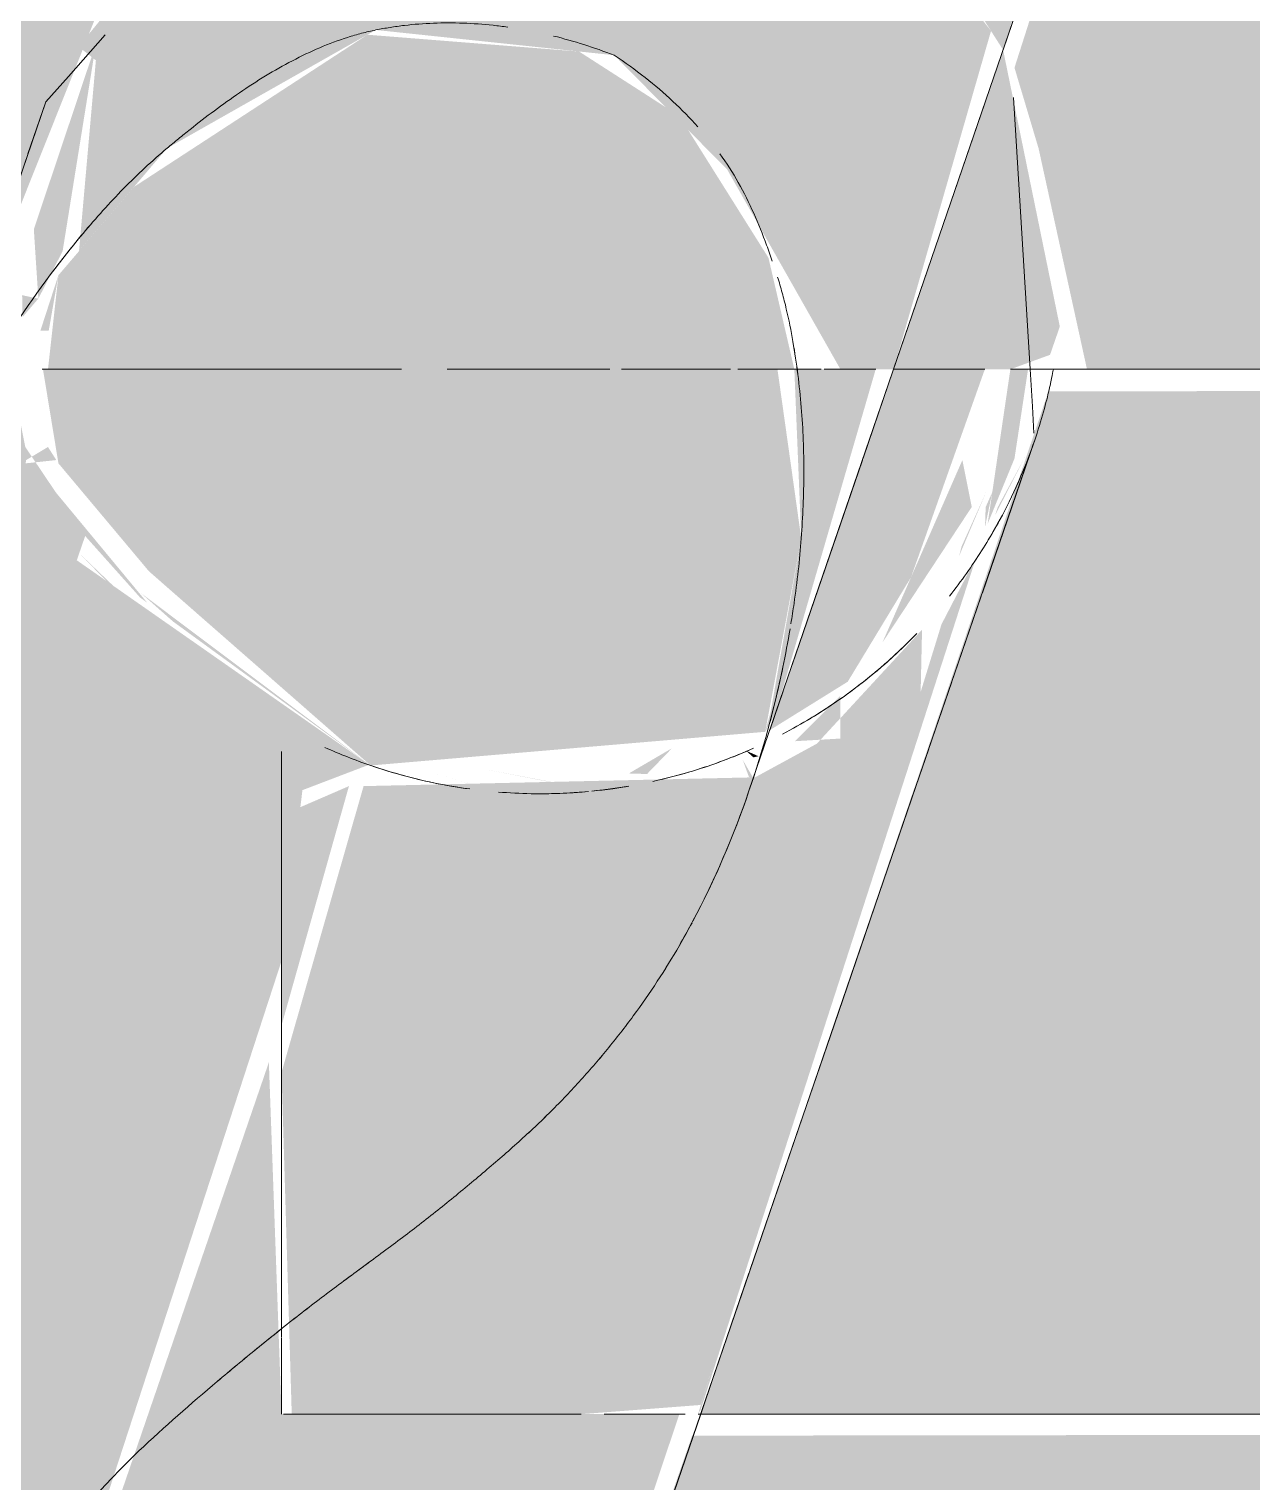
# Model space of a CAD drawing. Header units: millimetres. Extents: x 63432 to 177405, y -1987 to 27578.
# Drawn here: x 166828.22 to 166843.08, y 8825.98 to 8843.63 of the extents above; entities that cross this region are included whole.
import ezdxf

# ---------------------------------------------------------------- set-up
doc = ezdxf.new("R2010")
doc.units = ezdxf.units.MM
doc.layers.add('A-WALL-PATT', color=7, linetype='Continuous', lineweight=9)
doc.layers.add('I-FURN-17', color=7, linetype='Continuous', lineweight=9, true_color=0x111111, transparency=0.7)
doc.layers.add('I-FURN-18', color=7, linetype='Continuous', lineweight=9, true_color=0xe2b180, transparency=0.7)
for name, color, linetype, lineweight, true_color in [('I-FURN-19', 7, 'Continuous', 9, 0x242424), ('I-FURN-20', 7, 'Continuous', 9, 0x3a3a3a), ('I-FURN-21', 7, 'Continuous', 9, 0x666666), ('I-FURN-24', 7, 'Continuous', 9, 0x1e1e1e), ('I-FURN-26', 7, 'Continuous', 9, 0x2d2d2d), ('I-FURN-28', 7, 'Continuous', 9, 0x1a1a1a), ('I-FURN-30', 7, 'Continuous', 9, 0x4c4c4c), ('I-FURN-35', 7, 'Continuous', 9, 0x171717), ('I-FURN-37', 7, 'Continuous', 9, 0x584c3f), ('I-FURN-38', 7, 'Continuous', 9, 0xa58c72), ('I-FURN-55', 7, 'Continuous', 9, 0x3d3731), ('I-FURN-56', 7, 'Continuous', 9, 0x514840), ('I-FURN-6', 7, 'Continuous', 9, 0xc0c0c0), ('I-FURN-61', 7, 'Continuous', 9, 0xcabbac), ('I-FURN-62', 7, 'Continuous', 9, 0x8b8b8b), ('I-FURN-63', 7, 'Continuous', 9, 0x4c443d), ('I-FURN-64', 7, 'Continuous', 9, 0x665b51), ('I-FURN-65', 7, 'Continuous', 9, 0x8b7c6d), ('I-FURN-66', 7, 'Continuous', 9, 0x6e6155), ('I-FURN-70', 7, 'Continuous', 9, 0x786d63), ('I-FURN-71', 7, 'Continuous', 9, 0xa59687), ('I-FURN-75', 7, 'Continuous', 9, 0x6b635c), ('I-FURN-77', 7, 'Continuous', 9, 0x92877d)]:
    doc.layers.add(name, color=color, linetype=linetype, lineweight=lineweight, true_color=true_color)

# ---------------------------------------------------------------- blocks, each defined once
blk = doc.blocks.new('Chair - Tablet Arm - Chair - Tablet Arm-V83-Развертка 3_12-6')
at = {"layer": 'I-FURN-17'}
h = blk.add_hatch(color=256, dxfattribs=at)
h.paths.add_polyline_path([(-77463.865, 8450), (-77461.856, 8450), (-77328.433, 8839.5), (-77330.322, 8839.5), (-77463.595, 8450.787)])
h.paths.add_polyline_path([(-77323.251, 8834.684), (-77318.457, 8835.093), (-77318.019, 8837.444), (-77318.308, 8839.5), (-77327.233, 8839.5), (-77327.045, 8838.356), (-77325.945, 8837.044), (-77323.267, 8834.697)])
h.paths.add_polyline_path([(-77325.303, 8852.2), (-77312.542, 8852.2), (-77248.351, 9039.435), (-77261.773, 9039.435), (-77325.968, 8852.2), (-77325.516, 8852.2)])
for points in [[(-77327.481, 8840.134), (-77327.289, 8840.358), (-77327.486, 8840.4)], [(-77315.666, 8837.72), (-77315.295, 8838.445), (-77315.63, 8837.825)], [(-77323.251, 8834.684), (-77326.038, 8836.775), (-77325.654, 8836.435), (-77323.267, 8834.695)], [(-77318.539, 8834.796), (-77318.693, 8834.865), (-77318.6, 8834.783)], [(-77324.334, 8831.525), (-77323.515, 8834.433), (-77324.334, 8834.078), (-77324.334, 8831.561)]]:
    blk.add_hatch(color=256, dxfattribs=at).paths.add_polyline_path(points)
h = blk.add_hatch(color=256, dxfattribs=at)
h.paths.add_polyline_path([(-77327.444, 8838.356), (-77327.071, 8838.396), (-77327.172, 8838.555), (-77327.437, 8838.396)])
h.paths.add_polyline_path([(-77329.43, 8816.663), (-77324.334, 8832.308), (-77324.08, 8834.384), (-77323.268, 8834.694), (-77326.822, 8837.178), (-77326.72, 8837.473), (-77327.448, 8838.555), (-77327.635, 8839.5), (-77327.993, 8839.272), (-77328.433, 8839.04), (-77335.286, 8818.671), (-77329.564, 8816.709)])
h = blk.add_hatch(color=256, dxfattribs=at)
h.paths.add_polyline_path([(-77325.654, 8836.172), (-77326.792, 8837.264), (-77326.11, 8836.565)])
h.paths.add_polyline_path([(-77325.966, 8836.662), (-77327.172, 8838.118), (-77326.72, 8837.473), (-77326.054, 8836.727)])
h.paths.add_polyline_path([(-77329.015, 8837.349), (-77328.175, 8839.5), (-77328.275, 8839.5), (-77328.833, 8837.879)])
h = blk.add_hatch(color=256, dxfattribs=at)
h.paths.add_polyline_path([(-77319.893, 8834.58), (-77319.589, 8834.894), (-77320.114, 8834.587)])
h.paths.add_polyline_path([(-77318.457, 8835.093), (-77318.325, 8835.335), (-77317.114, 8839.5), (-77318.103, 8839.5), (-77318.019, 8837.444), (-77318.391, 8835.335)])
h.paths.add_polyline_path([(-77317.032, 8836.179), (-77315.947, 8837.826), (-77316.061, 8838.396), (-77317.019, 8836.209)])
h.paths.add_polyline_path([(-77315.786, 8837.584), (-77315.697, 8838.007), (-77315.778, 8837.825)])
h = blk.add_hatch(color=256, dxfattribs=at)
h.paths.add_polyline_path([(-77317.615, 8826.8), (-77120.695, 8826.863), (-77124.356, 8839.031), (-77124.496, 8839.5), (-77315.015, 8839.231), (-77316.609, 8834.517), (-77319.241, 8826.8), (-77318.159, 8826.8)])
h.paths.add_polyline_path([(-77105.323, 8826.8), (-77088.041, 8826.8), (-77088.041, 8839.5), (-77109.598, 8839.269), (-77105.335, 8826.833)])
h = blk.add_hatch(color=256, dxfattribs=at)
h.paths.add_polyline_path([(-77318.401, 8835.113), (-77317.454, 8835.702), (-77316.685, 8836.972), (-77315.788, 8839.5), (-77316.897, 8839.5), (-77318.325, 8835.335)])
h.paths.add_polyline_path([(-77316.101, 8837.229), (-77315.772, 8838.007), (-77316.071, 8837.346)])
h.paths.add_polyline_path([(-77315.754, 8837.621), (-77315.428, 8838.414), (-77315.263, 8839.5), (-77315.478, 8839.5), (-77315.724, 8837.825)])
h = blk.add_hatch(color=256, dxfattribs=at)
h.paths.add_polyline_path([(-77319.272, 8826.8), (-77319.241, 8826.854), (-77315.893, 8837.214), (-77316.315, 8836.399), (-77319.257, 8826.853)])
h.paths.add_polyline_path([(-77320.658, 8834.408), (-77321.886, 8834.642), (-77320.719, 8834.414)])
h = blk.add_hatch(color=256, dxfattribs=at)
h.paths.add_polyline_path([(-77317.543, 8835.011), (-77317.543, 8835.532), (-77318.095, 8834.979), (-77317.734, 8835)])
h.paths.add_polyline_path([(-77320.687, 8826.8), (-77319.241, 8826.911), (-77316.57, 8835.491), (-77316.551, 8836.335), (-77317.829, 8834.949), (-77318.579, 8834.54), (-77323.337, 8834.433), (-77324.334, 8830.954), (-77324.21, 8826.8), (-77320.692, 8826.8)])
h.paths.add_polyline_path([(-77318.608, 8834.541), (-77318.731, 8834.754), (-77318.654, 8834.542)])
h = blk.add_hatch(color=256, dxfattribs=at)
h.paths.add_polyline_path([(-77323.574, 8814.655), (-77319.5, 8826.8), (-77324.334, 8826.8), (-77324.488, 8831.076), (-77329.43, 8816.663), (-77324.389, 8814.935)])
h.paths.add_polyline_path([(-77321.699, 8834.361), (-77322.532, 8834.607), (-77321.705, 8834.362)])
at = {"layer": 'I-FURN-18'}
h = blk.add_hatch(color=256, dxfattribs=at)
h.paths.add_polyline_path([(-77177.344, 8839.5), (-77156.5, 8839.5), (-77156.5, 8852.2), (-77312.542, 8852.2), (-77315.428, 8843.165), (-77315.135, 8842.184), (-77314.547, 8839.5), (-77211.954, 8839.5)])
h.paths.add_polyline_path([(-77397.8, 8839.5), (-77330.322, 8839.5), (-77326.126, 8852.2), (-77397.8, 8852.2)])
h = blk.add_hatch(color=256, dxfattribs=at)
h.paths.add_polyline_path([(-77318.103, 8839.5), (-77318.417, 8840.854), (-77319.5, 8842.578), (-77320.719, 8843.362), (-77323.291, 8843.566), (-77326.126, 8841.717), (-77327.045, 8840.643), (-77327.172, 8839.5), (-77318.308, 8839.5)])
h.paths.add_polyline_path([(-77330.322, 8839.5), (-77328.269, 8839.577), (-77326.424, 8844.202), (-77324.032, 8846.25), (-77321.943, 8846.996), (-77318.594, 8846.364), (-77316.73, 8845.209), (-77315.566, 8843.381), (-77312.788, 8852.2), (-77325.968, 8852.2), (-77330.183, 8839.905)])
h = blk.add_hatch(color=256, dxfattribs=at)
h.paths.add_polyline_path([(-77327.045, 8840.643), (-77327.264, 8839.969), (-77327.163, 8839.969)])
h.paths.add_polyline_path([(-77317.092, 8839.5), (-77316.897, 8839.5), (-77315.713, 8843.612), (-77317.167, 8845.479), (-77319.5, 8846.736), (-77322.324, 8846.86), (-77324.912, 8845.733), (-77326.8, 8843.421), (-77326.59, 8843.254), (-77326.795, 8840.936), (-77325.725, 8842.186), (-77323.189, 8843.624), (-77320.291, 8843.317), (-77318.919, 8841.928), (-77317.543, 8839.5), (-77317.114, 8839.5)])
for points in [[(-77327.289, 8840.358), (-77326.994, 8840.936), (-77326.59, 8843.451), (-77327.344, 8841.202), (-77327.323, 8840.877)], [(-77316.315, 8839.5), (-77315.722, 8839.5), (-77315.478, 8839.5), (-77314.996, 8839.675), (-77314.877, 8840.019), (-77315.566, 8843.381), (-77316.897, 8839.5), (-77316.345, 8839.5)]]:
    blk.add_hatch(color=256, dxfattribs=at).paths.add_polyline_path(points)
h = blk.add_hatch(color=256, dxfattribs=at)
h.paths.add_polyline_path([(-77315.516, 8839.5), (-77315.478, 8839.5), (-77315.428, 8839.842)])
h.paths.add_polyline_path([(-77315.722, 8839.5), (-77315.577, 8839.5), (-77315.439, 8840.019), (-77315.711, 8839.842)])
at = {"layer": 'I-FURN-19'}
for p, q in [((-77324.334, 8832.802), (-77324.334, 8833.431)), ((-77324.334, 8833.431), (-77324.334, 8832.802)), ((-77324.334, 8831.534), (-77324.334, 8832.802)), ((-77324.334, 8832.802), (-77324.334, 8831.534)), ((-77324.334, 8830.481), (-77324.334, 8831.498)), ((-77324.334, 8831.498), (-77324.334, 8830.481)), ((-77324.334, 8828.538), (-77324.334, 8830.481)), ((-77324.334, 8830.481), (-77324.334, 8828.538)), ((-77324.334, 8827.74), (-77324.334, 8828.538)), ((-77324.334, 8828.538), (-77324.334, 8827.74)), ((-77324.334, 8826.8), (-77324.334, 8827.732)), ((-77324.334, 8827.732), (-77324.334, 8826.8)), ((-77324.312, 8826.8), (-77320.692, 8826.8)), ((-77320.414, 8826.8), (-77319.428, 8826.8))]:
    blk.add_line(p, q, dxfattribs=at)
for points in [[(-77315.525, 8837.825), (-77315.59, 8837.696), (-77315.664, 8837.562), (-77315.746, 8837.425)], [(-77318.245, 8835.066), (-77318.128, 8835.127), (-77317.899, 8835.256), (-77317.57, 8835.469), (-77317.365, 8835.622), (-77317.264, 8835.701)], [(-77322.045, 8834.398), (-77322.193, 8834.418), (-77322.34, 8834.443), (-77322.486, 8834.474)], [(-77322.486, 8834.474), (-77322.34, 8834.443), (-77322.193, 8834.418), (-77322.045, 8834.398)], [(-77320.439, 8834.385), (-77320.33, 8834.398), (-77320.222, 8834.414), (-77320.114, 8834.433)]]:
    blk.add_open_spline(points, degree=3, dxfattribs=at)
for points, knots in [([(-77317.19, 8835.76), (-77317.252, 8835.71), (-77317.377, 8835.612), (-77317.683, 8835.391), (-77317.942, 8835.231), (-77318.136, 8835.124)], [0.54861111, 0.54861111, 0.54861111, 0.54861111, 0.56597222, 0.58333333, 0.63022232, 0.63022232, 0.63022232, 0.63022232]), ([(-77320.606, 8834.367), (-77320.837, 8834.346), (-77321.203, 8834.332), (-77321.567, 8834.35), (-77321.699, 8834.361)], [0.81248386, 0.81248386, 0.81248386, 0.81248386, 0.86111111, 0.88888889, 0.88888889, 0.88888889, 0.88888889]), ([(-77321.699, 8834.361), (-77321.435, 8834.339), (-77321.069, 8834.333), (-77320.705, 8834.358), (-77320.606, 8834.367)], [0.11111111, 0.11111111, 0.11111111, 0.11111111, 0.16666667, 0.18751614, 0.18751614, 0.18751614, 0.18751614])]:
    blk.add_open_spline(points, degree=3, knots=knots, dxfattribs=at)
at = {"layer": 'I-FURN-20'}
blk.add_line((-77315.185, 8838.631), (-77315.399, 8838.007), dxfattribs=at)
blk.add_open_spline([(-77314.954, 8839.5), (-77314.955, 8839.499), (-77314.978, 8839.367), (-77315.095, 8838.878), (-77315.275, 8838.374), (-77315.383, 8838.124), (-77315.428, 8838.027)], degree=3, knots=[0, 0, 0, 0, 0.1111111, 0.2222222, 0.2777778, 0.3108661, 0.3108661, 0.3108661, 0.3108661], dxfattribs=at)
for points in [[(-77315.746, 8837.425), (-77315.664, 8837.562), (-77315.59, 8837.696), (-77315.525, 8837.825)], [(-77315.827, 8837.293), (-77315.885, 8837.202), (-77316.009, 8837.017), (-77316.145, 8836.834), (-77316.218, 8836.743)], [(-77316.218, 8836.743), (-77316.145, 8836.834), (-77316.009, 8837.017), (-77315.885, 8837.202), (-77315.827, 8837.293)]]:
    blk.add_open_spline(points, degree=3, dxfattribs=at)
at = {"layer": 'I-FURN-21'}
for p, q in [((-77317.268, 8838.418), (-77316.897, 8839.5)), ((-77315.238, 8839.5), (-77315.21, 8839.048)), ((-77315.313, 8838.258), (-77315.185, 8838.631)), ((-77318.128, 8835.909), (-77317.275, 8838.396)), ((-77318.401, 8835.113), (-77318.238, 8835.588)), ((-77319.272, 8826.8), (-77120.675, 8826.8))]:
    blk.add_line(p, q, dxfattribs=at)
blk.add_open_spline([(-77315.428, 8838.027), (-77315.383, 8838.124), (-77315.275, 8838.374), (-77315.095, 8838.878), (-77314.978, 8839.367), (-77314.955, 8839.499), (-77314.954, 8839.5)], degree=3, knots=[0.6891339, 0.6891339, 0.6891339, 0.6891339, 0.7222222, 0.7777778, 0.8888889, 1, 1, 1, 1], dxfattribs=at)
at = {"layer": 'I-FURN-24'}
for p, q in [((-77324.334, 8833.431), (-77324.334, 8831.534)), ((-77324.334, 8831.498), (-77324.334, 8830.481)), ((-77324.334, 8830.481), (-77324.334, 8828.538)), ((-77324.334, 8828.538), (-77324.334, 8827.74)), ((-77324.334, 8827.732), (-77324.334, 8826.8))]:
    blk.add_line(p, q, dxfattribs=at)
for points in [[(-77317.264, 8835.701), (-77317.164, 8835.779), (-77316.97, 8835.942), (-77316.786, 8836.115), (-77316.698, 8836.204)], [(-77319.341, 8834.616), (-77319.214, 8834.655), (-77318.963, 8834.74), (-77318.72, 8834.84), (-77318.6, 8834.894)], [(-77322.045, 8834.398), (-77322.193, 8834.418), (-77322.34, 8834.443), (-77322.486, 8834.474)], [(-77320.439, 8834.385), (-77320.33, 8834.398), (-77320.222, 8834.414), (-77320.114, 8834.433)], [(-77320.114, 8834.433), (-77320.179, 8834.421), (-77320.244, 8834.411), (-77320.31, 8834.402)]]:
    blk.add_open_spline(points, degree=3, dxfattribs=at)
for points, knots in [([(-77317.19, 8835.76), (-77317.252, 8835.71), (-77317.377, 8835.612), (-77317.683, 8835.391), (-77317.942, 8835.231), (-77318.136, 8835.124)], [0.54861111, 0.54861111, 0.54861111, 0.54861111, 0.56597222, 0.58333333, 0.63022232, 0.63022232, 0.63022232, 0.63022232]), ([(-77320.606, 8834.367), (-77320.837, 8834.346), (-77321.203, 8834.332), (-77321.567, 8834.35), (-77321.699, 8834.361)], [0.81248386, 0.81248386, 0.81248386, 0.81248386, 0.86111111, 0.88888889, 0.88888889, 0.88888889, 0.88888889])]:
    blk.add_open_spline(points, degree=3, knots=knots, dxfattribs=at)
at = {"layer": 'I-FURN-26'}
for p, q in [((-77315.462, 8837.825), (-77315.818, 8836.784)), ((-77315.833, 8836.741), (-77316.156, 8835.798)), ((-77316.19, 8835.701), (-77316.463, 8834.902)), ((-77316.469, 8834.886), (-77316.626, 8834.429)), ((-77316.633, 8834.408), (-77317.182, 8832.807)), ((-77324.334, 8831.534), (-77324.334, 8833.431)), ((-77317.19, 8832.782), (-77317.615, 8831.545)), ((-77324.334, 8828.538), (-77324.334, 8831.498)), ((-77317.62, 8831.528), (-77317.96, 8830.538)), ((-77317.991, 8830.447), (-77318.639, 8828.557)), ((-77324.334, 8827.74), (-77324.334, 8828.538)), ((-77318.654, 8828.514), (-77319.085, 8827.257)), ((-77324.334, 8827.251), (-77324.334, 8827.732)), ((-77324.334, 8826.8), (-77324.334, 8827.251)), ((-77319.089, 8827.243), (-77319.223, 8826.854)), ((-77324.312, 8826.8), (-77320.692, 8826.8)), ((-77320.414, 8826.8), (-77319.428, 8826.8))]:
    blk.add_line(p, q, dxfattribs=at)
for points in [[(-77315.525, 8837.825), (-77315.59, 8837.696), (-77315.664, 8837.562), (-77315.746, 8837.425)], [(-77315.746, 8837.425), (-77315.664, 8837.562), (-77315.59, 8837.696), (-77315.525, 8837.825)], [(-77315.827, 8837.293), (-77315.885, 8837.202), (-77316.009, 8837.017), (-77316.145, 8836.834), (-77316.218, 8836.743)], [(-77318.245, 8835.066), (-77318.128, 8835.127), (-77317.899, 8835.256), (-77317.57, 8835.469), (-77317.365, 8835.622), (-77317.264, 8835.701)], [(-77322.486, 8834.474), (-77322.34, 8834.443), (-77322.193, 8834.418), (-77322.045, 8834.398)], [(-77318.654, 8834.374), (-77318.843, 8833.822), (-77319.069, 8833.293), (-77319.337, 8832.79)], [(-77319.346, 8832.773), (-77319.396, 8832.68), (-77319.447, 8832.587), (-77319.5, 8832.496)]]:
    blk.add_open_spline(points, degree=3, dxfattribs=at)
for points, knots in [([(-77321.699, 8834.361), (-77321.435, 8834.339), (-77321.069, 8834.333), (-77320.705, 8834.358), (-77320.606, 8834.367)], [0.11111111, 0.11111111, 0.11111111, 0.11111111, 0.16666667, 0.18751614, 0.18751614, 0.18751614, 0.18751614]), ([(-77319.5, 8832.496), (-77319.671, 8832.201), (-77319.95, 8831.773), (-77320.373, 8831.231), (-77320.601, 8830.966), (-77320.719, 8830.837)], [-0.8, -0.8, -0.8, -0.8, -0.7, -0.65, -0.6, -0.6, -0.6, -0.6]), ([(-77321.085, 8830.455), (-77321.211, 8830.331), (-77321.473, 8830.087), (-77321.818, 8829.788), (-77322.104, 8829.549), (-77322.323, 8829.369), (-77322.546, 8829.19), (-77322.851, 8828.955), (-77323.135, 8828.745), (-77323.343, 8828.591), (-77323.391, 8828.555)], [-0.55, -0.55, -0.55, -0.55, -0.5, -0.45, -0.425, -0.4, -0.375, -0.35, -0.3, -0.2847639, -0.2847639, -0.2847639, -0.2847639]), ([(-77323.487, 8828.485), (-77323.567, 8828.426), (-77323.807, 8828.248), (-77324.049, 8828.063), (-77324.21, 8827.936)], [-0.27481285, -0.27481285, -0.27481285, -0.27481285, -0.25, -0.2, -0.2, -0.2, -0.2]), ([(-77324.21, 8827.936), (-77324.371, 8827.81), (-77324.693, 8827.55), (-77325.336, 8827.015), (-77325.813, 8826.591), (-77326.126, 8826.298)], [-0.2, -0.2, -0.2, -0.2, -0.15, -0.1, 0, 0, 0, 0])]:
    blk.add_open_spline(points, degree=3, knots=knots, dxfattribs=at)
at = {"layer": 'I-FURN-28'}
for points, knots in [([(-77316.613, 8836.29), (-77316.684, 8836.217), (-77316.868, 8836.034), (-77317.067, 8835.86), (-77317.19, 8835.76)], [0.49095123, 0.49095123, 0.49095123, 0.49095123, 0.51388889, 0.54861111, 0.54861111, 0.54861111, 0.54861111]), ([(-77318.645, 8834.874), (-77318.72, 8834.841), (-77318.948, 8834.746), (-77319.182, 8834.664), (-77319.341, 8834.616)], [0.67013889, 0.67013889, 0.67013889, 0.67013889, 0.6875, 0.72222222, 0.72222222, 0.72222222, 0.72222222])]:
    blk.add_open_spline(points, degree=3, knots=knots, dxfattribs=at)
for points in [[(-77317.264, 8835.701), (-77317.164, 8835.779), (-77316.97, 8835.942), (-77316.786, 8836.115), (-77316.698, 8836.204)], [(-77319.341, 8834.616), (-77319.214, 8834.655), (-77318.963, 8834.74), (-77318.72, 8834.84), (-77318.6, 8834.894)], [(-77320.114, 8834.433), (-77320.179, 8834.421), (-77320.244, 8834.411), (-77320.31, 8834.402)]]:
    blk.add_open_spline(points, degree=3, dxfattribs=at)
at = {"layer": 'I-FURN-30'}
for p, q in [((-77315.788, 8836.874), (-77315.462, 8837.825)), ((-77316.156, 8835.798), (-77315.833, 8836.741)), ((-77316.463, 8834.902), (-77316.19, 8835.701)), ((-77324.334, 8834.399), (-77324.334, 8834.853)), ((-77324.334, 8834.853), (-77324.334, 8834.399)), ((-77324.334, 8834.399), (-77324.334, 8834.853)), ((-77324.334, 8834.853), (-77324.334, 8834.399)), ((-77316.626, 8834.429), (-77316.481, 8834.853)), ((-77317.182, 8832.807), (-77316.633, 8834.408)), ((-77317.96, 8830.538), (-77317.19, 8832.782)), ((-77318.639, 8828.557), (-77317.991, 8830.447)), ((-77319.085, 8827.257), (-77318.654, 8828.514)), ((-77319.223, 8826.854), (-77319.089, 8827.243)), ((-77319.272, 8826.8), (-77120.675, 8826.8))]:
    blk.add_line(p, q, dxfattribs=at)
for points, knots in [([(-77318.06, 8839.436), (-77318.044, 8839.302), (-77318.015, 8839.037), (-77317.991, 8838.639), (-77317.985, 8838.24), (-77317.995, 8837.84), (-77318.017, 8837.444), (-77318.053, 8837.049), (-77318.098, 8836.702), (-77318.131, 8836.488), (-77318.145, 8836.405)], [-0.5416667, -0.5416667, -0.5416667, -0.5416667, -0.5, -0.4583333, -0.4166667, -0.375, -0.3333333, -0.2916667, -0.25, -0.2232582, -0.2232582, -0.2232582, -0.2232582]), ([(-77314.954, 8839.5), (-77314.955, 8839.499), (-77314.978, 8839.367), (-77315.095, 8838.878), (-77315.275, 8838.374), (-77315.383, 8838.124), (-77315.428, 8838.027)], [0, 0, 0, 0, 0.1111111, 0.2222222, 0.2777778, 0.3108661, 0.3108661, 0.3108661, 0.3108661]), ([(-77315.428, 8838.027), (-77315.383, 8838.124), (-77315.275, 8838.374), (-77315.095, 8838.878), (-77314.978, 8839.367), (-77314.955, 8839.499), (-77314.954, 8839.5)], [0.6891339, 0.6891339, 0.6891339, 0.6891339, 0.7222222, 0.7777778, 0.8888889, 1, 1, 1, 1]), ([(-77318.155, 8836.344), (-77318.181, 8836.187), (-77318.261, 8835.763), (-77318.362, 8835.346), (-77318.434, 8835.085)], [-0.2167513, -0.2167513, -0.2167513, -0.2167513, -0.1666667, -0.0797073, -0.0797073, -0.0797073, -0.0797073]), ([(-77324.335, 8827.837), (-77324.454, 8827.742), (-77324.734, 8827.516), (-77325.336, 8827.015), (-77325.813, 8826.591), (-77326.126, 8826.298)], [-0.1870511, -0.1870511, -0.1870511, -0.1870511, -0.15, -0.1, 0, 0, 0, 0])]:
    blk.add_open_spline(points, degree=3, knots=knots, dxfattribs=at)
for points in [[(-77316.218, 8836.743), (-77316.145, 8836.834), (-77316.009, 8837.017), (-77315.885, 8837.202), (-77315.827, 8837.293)], [(-77323.251, 8834.684), (-77323.44, 8834.748), (-77323.625, 8834.822), (-77323.806, 8834.903)], [(-77323.806, 8834.903), (-77323.625, 8834.822), (-77323.44, 8834.748), (-77323.251, 8834.684)], [(-77323.251, 8834.684), (-77323.44, 8834.748), (-77323.625, 8834.822), (-77323.806, 8834.903)], [(-77323.806, 8834.903), (-77323.625, 8834.822), (-77323.44, 8834.748), (-77323.251, 8834.684)], [(-77323.251, 8834.684), (-77323.001, 8834.598), (-77322.745, 8834.528), (-77322.486, 8834.474)], [(-77322.486, 8834.474), (-77322.745, 8834.528), (-77323.001, 8834.598), (-77323.251, 8834.684)], [(-77323.251, 8834.684), (-77323.001, 8834.598), (-77322.745, 8834.528), (-77322.486, 8834.474)], [(-77322.486, 8834.474), (-77322.745, 8834.528), (-77323.001, 8834.598), (-77323.251, 8834.684)], [(-77326.126, 8826.298), (-77326.606, 8825.828), (-77327.029, 8825.318), (-77327.388, 8824.765)]]:
    blk.add_open_spline(points, degree=3, dxfattribs=at)
at = {"layer": 'I-FURN-35'}
for points, knots in [([(-77316.613, 8836.29), (-77316.684, 8836.217), (-77316.868, 8836.034), (-77317.067, 8835.86), (-77317.19, 8835.76)], [0.49095123, 0.49095123, 0.49095123, 0.49095123, 0.51388889, 0.54861111, 0.54861111, 0.54861111, 0.54861111]), ([(-77318.645, 8834.874), (-77318.72, 8834.841), (-77318.948, 8834.746), (-77319.182, 8834.664), (-77319.341, 8834.616)], [0.67013889, 0.67013889, 0.67013889, 0.67013889, 0.6875, 0.72222222, 0.72222222, 0.72222222, 0.72222222])]:
    blk.add_open_spline(points, degree=3, knots=knots, dxfattribs=at)
at = {"layer": 'I-FURN-37'}
for p, q in [((-77326.924, 8843.06), (-77326.476, 8843.566)), ((-77318.103, 8839.5), (-77317.778, 8839.5)), ((-77317.741, 8839.5), (-77317.114, 8839.5))]:
    blk.add_line(p, q, dxfattribs=at)
at = {"layer": 'I-FURN-38'}
for p, q in [((-77327.415, 8842.118), (-77327.199, 8842.75)), ((-77327.233, 8839.5), (-77322.875, 8839.5)), ((-77322.321, 8839.5), (-77320.345, 8839.5)), ((-77320.202, 8839.5), (-77318.877, 8839.5)), ((-77318.79, 8839.5), (-77318.103, 8839.5))]:
    blk.add_line(p, q, dxfattribs=at)
at = {"layer": 'I-FURN-55'}
blk.add_line((-77314.954, 8839.5), (-77156.5, 8839.5), dxfattribs=at)
at = {"layer": 'I-FURN-56'}
blk.add_line((-77124.305, 8839.5), (-77314.954, 8839.5), dxfattribs=at)
at = {"layer": 'I-FURN-62'}
blk.add_line((-77321.062, 8821.491), (-77319.241, 8826.8), dxfattribs=at)
at = {"layer": 'I-FURN-62', "flags": 128}
blk.add_lwpolyline([(-77319.241, 8826.8), (-77320.314, 8823.67), (-77321.062, 8821.491)], dxfattribs=at)
at = {"layer": 'I-FURN-63'}
for p, q in [((-77317.778, 8839.5), (-77318.103, 8839.5)), ((-77317.114, 8839.5), (-77317.741, 8839.5))]:
    blk.add_line(p, q, dxfattribs=at)
at = {"layer": 'I-FURN-64'}
for points, knots in [([(-77327.104, 8840.701), (-77326.988, 8840.854), (-77326.716, 8841.196), (-77326.342, 8841.613), (-77325.996, 8841.951), (-77325.772, 8842.148), (-77325.587, 8842.301), (-77325.397, 8842.454), (-77325.054, 8842.72), (-77324.534, 8843.079), (-77323.984, 8843.37), (-77323.589, 8843.519), (-77323.361, 8843.586), (-77323.189, 8843.625), (-77323.016, 8843.656), (-77322.783, 8843.688), (-77322.37, 8843.72), (-77321.949, 8843.705), (-77321.645, 8843.667), (-77321.585, 8843.659)], [-0.299537, -0.299537, -0.299537, -0.299537, -0.2777778, -0.25, -0.2361111, -0.2222222, -0.2152778, -0.2083333, -0.1944444, -0.1666667, -0.1388889, -0.125, -0.1180556, -0.1111111, -0.1041667, -0.0972222, -0.0833333, -0.0555556, -0.0487546, -0.0487546, -0.0487546, -0.0487546]), ([(-77320.291, 8843.317), (-77320.03, 8843.142), (-77319.672, 8842.862), (-77319.37, 8842.553), (-77319.275, 8842.447)], [-1, -1, -1, -1, -0.9166667, -0.875, -0.875, -0.875, -0.875]), ([(-77319.009, 8842.12), (-77318.927, 8842.007), (-77318.777, 8841.773), (-77318.591, 8841.397), (-77318.461, 8841.074), (-77318.393, 8840.879), (-77318.371, 8840.815)], [-0.8333333, -0.8333333, -0.8333333, -0.8333333, -0.7916667, -0.75, -0.7083333, -0.6875, -0.6875, -0.6875, -0.6875]), ([(-77318.308, 8840.621), (-77318.287, 8840.557), (-77318.249, 8840.428), (-77318.183, 8840.167), (-77318.116, 8839.836), (-77318.077, 8839.569), (-77318.06, 8839.436)], [-0.6666667, -0.6666667, -0.6666667, -0.6666667, -0.6458333, -0.625, -0.5833333, -0.5416667, -0.5416667, -0.5416667, -0.5416667])]:
    blk.add_open_spline(points, degree=3, knots=knots, dxfattribs=at)
blk.add_open_spline([(-77321.029, 8843.55), (-77320.782, 8843.489), (-77320.536, 8843.411), (-77320.291, 8843.317)], degree=3, dxfattribs=at)
at = {"layer": 'I-FURN-65'}
for p, q in [((-77327.199, 8842.75), (-77327.415, 8842.118)), ((-77322.875, 8839.5), (-77327.233, 8839.5)), ((-77320.345, 8839.5), (-77322.321, 8839.5)), ((-77318.877, 8839.5), (-77320.202, 8839.5)), ((-77318.103, 8839.5), (-77318.79, 8839.5))]:
    blk.add_line(p, q, dxfattribs=at)
at = {"layer": 'I-FURN-66'}
for p, q in [((-77315.438, 8842.804), (-77315.238, 8839.5)), ((-77316.897, 8839.5), (-77315.788, 8839.5)), ((-77315.478, 8839.5), (-77315.055, 8839.5)), ((-77124.305, 8839.5), (-77314.954, 8839.5))]:
    blk.add_line(p, q, dxfattribs=at)
at = {"layer": 'I-FURN-70'}
blk.add_line((-77316.897, 8839.5), (-77315.788, 8842.734), dxfattribs=at)
at = {"layer": 'I-FURN-71'}
blk.add_line((-77315.566, 8843.381), (-77312.542, 8852.2), dxfattribs=at)
at = {"layer": 'I-FURN-75'}
for p, q in [((-77315.788, 8839.5), (-77316.897, 8839.5)), ((-77315.055, 8839.5), (-77315.478, 8839.5)), ((-77156.5, 8839.5), (-77314.954, 8839.5))]:
    blk.add_line(p, q, dxfattribs=at)
blk = doc.blocks.new('Chair - Tablet Arm - Chair - Tablet Arm-V90-Развертка 3_12-6')
at = {"layer": 'I-FURN-20'}
for points, knots in [([(-77316.613, 8836.29), (-77316.684, 8836.217), (-77316.868, 8836.034), (-77317.067, 8835.86), (-77317.19, 8835.76)], [0.49095123, 0.49095123, 0.49095123, 0.49095123, 0.51388889, 0.54861111, 0.54861111, 0.54861111, 0.54861111]), ([(-77318.645, 8834.874), (-77318.72, 8834.841), (-77318.948, 8834.746), (-77319.338, 8834.61), (-77319.659, 8834.526), (-77319.821, 8834.49)], [0.67013889, 0.67013889, 0.67013889, 0.67013889, 0.6875, 0.72222222, 0.75694444, 0.75694444, 0.75694444, 0.75694444])]:
    blk.add_open_spline(points, degree=3, knots=knots, dxfattribs=at)
at = {"layer": 'I-FURN-21'}
for p, q in [((-77317.778, 8839.5), (-77318.103, 8839.5)), ((-77317.114, 8839.5), (-77317.741, 8839.5)), ((-77315.185, 8838.631), (-77315.461, 8837.825)), ((-77315.462, 8837.825), (-77315.818, 8836.784)), ((-77315.833, 8836.741), (-77316.463, 8834.902)), ((-77316.469, 8834.886), (-77316.626, 8834.429)), ((-77316.633, 8834.408), (-77317.182, 8832.807)), ((-77324.334, 8833.892), (-77324.334, 8834.217)), ((-77324.334, 8834.217), (-77324.334, 8833.892)), ((-77324.334, 8832.802), (-77324.334, 8833.659)), ((-77324.334, 8833.659), (-77324.334, 8827.74)), ((-77324.334, 8827.74), (-77324.334, 8832.802)), ((-77317.991, 8830.447), (-77318.639, 8828.557)), ((-77318.654, 8828.514), (-77319.085, 8827.257)), ((-77324.334, 8826.8), (-77324.334, 8827.732)), ((-77324.334, 8827.732), (-77324.334, 8826.8)), ((-77319.089, 8827.243), (-77319.241, 8826.8)), ((-77324.312, 8826.8), (-77320.692, 8826.8)), ((-77320.414, 8826.8), (-77319.428, 8826.8))]:
    blk.add_line(p, q, dxfattribs=at)
at = {"layer": 'I-FURN-21', "flags": 128}
blk.add_lwpolyline([(-77317.19, 8832.782), (-77317.62, 8831.528), (-77317.96, 8830.538)], dxfattribs=at)
at = {"layer": 'I-FURN-21'}
for points, knots in [([(-77314.954, 8839.5), (-77314.955, 8839.499), (-77314.978, 8839.367), (-77315.095, 8838.878), (-77315.295, 8838.317), (-77315.511, 8837.833), (-77315.761, 8837.387), (-77316.009, 8837.017), (-77316.145, 8836.834), (-77316.218, 8836.743)], [0, 0, 0, 0, 0.1111111, 0.2222222, 0.2777778, 0.3333333, 0.3888889, 0.4166667, 0.4444444, 0.4444444, 0.4444444, 0.4444444]), ([(-77317.19, 8835.76), (-77317.252, 8835.71), (-77317.377, 8835.612), (-77317.683, 8835.391), (-77317.942, 8835.231), (-77318.136, 8835.124)], [0.54861111, 0.54861111, 0.54861111, 0.54861111, 0.56597222, 0.58333333, 0.63022232, 0.63022232, 0.63022232, 0.63022232]), ([(-77320.606, 8834.367), (-77320.837, 8834.346), (-77321.203, 8834.332), (-77321.567, 8834.35), (-77321.699, 8834.361)], [0.81248386, 0.81248386, 0.81248386, 0.81248386, 0.86111111, 0.88888889, 0.88888889, 0.88888889, 0.88888889]), ([(-77321.699, 8834.361), (-77321.435, 8834.339), (-77321.069, 8834.333), (-77320.705, 8834.358), (-77320.606, 8834.367)], [0.11111111, 0.11111111, 0.11111111, 0.11111111, 0.16666667, 0.18751614, 0.18751614, 0.18751614, 0.18751614]), ([(-77320.114, 8834.433), (-77320.179, 8834.421), (-77320.328, 8834.398), (-77320.478, 8834.38), (-77320.562, 8834.372)], [0.77777778, 0.77777778, 0.77777778, 0.77777778, 0.79166667, 0.80937005, 0.80937005, 0.80937005, 0.80937005])]:
    blk.add_open_spline(points, degree=3, knots=knots, dxfattribs=at)
for points in [[(-77317.264, 8835.701), (-77317.164, 8835.779), (-77316.97, 8835.942), (-77316.786, 8836.115), (-77316.698, 8836.204)], [(-77318.245, 8835.066), (-77318.128, 8835.127), (-77317.899, 8835.256), (-77317.57, 8835.469), (-77317.365, 8835.622), (-77317.264, 8835.701)], [(-77319.724, 8834.512), (-77319.595, 8834.543), (-77319.339, 8834.612), (-77318.963, 8834.74), (-77318.72, 8834.84), (-77318.6, 8834.894)], [(-77322.045, 8834.398), (-77322.193, 8834.418), (-77322.34, 8834.443), (-77322.486, 8834.474)], [(-77322.486, 8834.474), (-77322.34, 8834.443), (-77322.193, 8834.418), (-77322.045, 8834.398)], [(-77320.562, 8834.372), (-77320.412, 8834.387), (-77320.262, 8834.407), (-77320.114, 8834.433)]]:
    blk.add_open_spline(points, degree=3, dxfattribs=at)
at = {"layer": 'I-FURN-30'}
for p, q in [((-77324.334, 8834.217), (-77324.334, 8833.892)), ((-77324.334, 8833.659), (-77324.334, 8832.802)), ((-77324.334, 8832.802), (-77324.334, 8830.481)), ((-77324.334, 8830.481), (-77324.334, 8828.538)), ((-77324.334, 8828.538), (-77324.334, 8827.74)), ((-77324.334, 8827.732), (-77324.334, 8826.8))]:
    blk.add_line(p, q, dxfattribs=at)
for points, knots in [([(-77316.613, 8836.29), (-77316.684, 8836.217), (-77316.868, 8836.034), (-77317.067, 8835.86), (-77317.19, 8835.76)], [0.49095123, 0.49095123, 0.49095123, 0.49095123, 0.51388889, 0.54861111, 0.54861111, 0.54861111, 0.54861111]), ([(-77317.19, 8835.76), (-77317.252, 8835.71), (-77317.377, 8835.612), (-77317.683, 8835.391), (-77317.942, 8835.231), (-77318.136, 8835.124)], [0.54861111, 0.54861111, 0.54861111, 0.54861111, 0.56597222, 0.58333333, 0.63022232, 0.63022232, 0.63022232, 0.63022232]), ([(-77318.645, 8834.874), (-77318.72, 8834.841), (-77318.948, 8834.746), (-77319.338, 8834.61), (-77319.659, 8834.526), (-77319.821, 8834.49)], [0.67013889, 0.67013889, 0.67013889, 0.67013889, 0.6875, 0.72222222, 0.75694444, 0.75694444, 0.75694444, 0.75694444]), ([(-77320.606, 8834.367), (-77320.837, 8834.346), (-77321.203, 8834.332), (-77321.567, 8834.35), (-77321.699, 8834.361)], [0.81248386, 0.81248386, 0.81248386, 0.81248386, 0.86111111, 0.88888889, 0.88888889, 0.88888889, 0.88888889]), ([(-77320.114, 8834.433), (-77320.179, 8834.421), (-77320.328, 8834.398), (-77320.478, 8834.38), (-77320.562, 8834.372)], [0.77777778, 0.77777778, 0.77777778, 0.77777778, 0.79166667, 0.80937005, 0.80937005, 0.80937005, 0.80937005])]:
    blk.add_open_spline(points, degree=3, knots=knots, dxfattribs=at)
for points in [[(-77317.264, 8835.701), (-77317.164, 8835.779), (-77316.97, 8835.942), (-77316.786, 8836.115), (-77316.698, 8836.204)], [(-77319.724, 8834.512), (-77319.595, 8834.543), (-77319.339, 8834.612), (-77318.963, 8834.74), (-77318.72, 8834.84), (-77318.6, 8834.894)], [(-77322.045, 8834.398), (-77322.193, 8834.418), (-77322.34, 8834.443), (-77322.486, 8834.474)]]:
    blk.add_open_spline(points, degree=3, dxfattribs=at)
at = {"layer": 'I-FURN-6'}
for p, q in [((-77318.654, 8834.374), (-77248.132, 9040.064)), ((-77156.5, 8839.5), (-77315.055, 8839.5)), ((-77315.21, 8839.048), (-77315.191, 8838.724)), ((-77319.272, 8826.8), (-77120.599, 8826.8))]:
    blk.add_line(p, q, dxfattribs=at)
at = {"layer": 'I-FURN-6', "flags": 128}
for points in [[(-77321.364, 8820.611), (-77318.645, 8828.541), (-77316.481, 8834.853), (-77315.313, 8838.258), (-77315.185, 8838.631)], [(-77319.241, 8826.8), (-77320.314, 8823.67), (-77323.423, 8814.604)]]:
    blk.add_lwpolyline(points, dxfattribs=at)
at = {"layer": 'I-FURN-6'}
for points, knots in [([(-77316.218, 8836.743), (-77316.145, 8836.834), (-77316.009, 8837.017), (-77315.761, 8837.387), (-77315.511, 8837.833), (-77315.295, 8838.317), (-77315.095, 8838.878), (-77314.978, 8839.367), (-77314.955, 8839.499), (-77314.954, 8839.5)], [0.5555556, 0.5555556, 0.5555556, 0.5555556, 0.5833333, 0.6111111, 0.6666667, 0.7222222, 0.7777778, 0.8888889, 1, 1, 1, 1]), ([(-77318.654, 8834.374), (-77318.881, 8833.714), (-77319.298, 8832.772), (-77319.95, 8831.773), (-77320.373, 8831.231), (-77320.714, 8830.834), (-77321.081, 8830.453), (-77321.473, 8830.087), (-77321.818, 8829.788), (-77322.104, 8829.549), (-77322.323, 8829.369), (-77322.546, 8829.19), (-77322.851, 8828.955), (-77323.244, 8828.664), (-77323.726, 8828.31), (-77324.21, 8827.94), (-77324.693, 8827.55), (-77325.336, 8827.015), (-77325.813, 8826.591), (-77326.126, 8826.298)], [-1, -1, -1, -1, -0.8, -0.7, -0.65, -0.6, -0.55, -0.5, -0.45, -0.425, -0.4, -0.375, -0.35, -0.3, -0.25, -0.2, -0.15, -0.1, 0, 0, 0, 0])]:
    blk.add_open_spline(points, degree=3, knots=knots, dxfattribs=at)
blk.add_open_spline([(-77326.126, 8826.298), (-77326.606, 8825.828), (-77327.452, 8824.808), (-77328.041, 8823.617), (-77328.269, 8822.978)], degree=3, dxfattribs=at)
at = {"layer": 'I-FURN-61'}
blk.add_line((-77124.305, 8839.5), (-77314.954, 8839.5), dxfattribs=at)
at = {"layer": 'I-FURN-62'}
for p, q in [((-77322.875, 8839.5), (-77327.244, 8839.5)), ((-77320.345, 8839.5), (-77322.321, 8839.5)), ((-77318.877, 8839.5), (-77320.202, 8839.5)), ((-77318.103, 8839.5), (-77318.79, 8839.5)), ((-77315.788, 8839.5), (-77316.897, 8839.5)), ((-77315.055, 8839.5), (-77315.478, 8839.5)), ((-77315.238, 8839.5), (-77315.21, 8839.048)), ((-77324.334, 8834.399), (-77324.334, 8834.853)), ((-77324.334, 8834.853), (-77324.334, 8834.399)), ((-77324.334, 8827.74), (-77324.334, 8834.853)), ((-77324.334, 8834.853), (-77324.334, 8834.399)), ((-77324.334, 8826.8), (-77324.334, 8827.732)), ((-77324.312, 8826.8), (-77320.692, 8826.8)), ((-77320.414, 8826.8), (-77319.428, 8826.8)), ((-77319.272, 8826.8), (-77120.599, 8826.8))]:
    blk.add_line(p, q, dxfattribs=at)
at = {"layer": 'I-FURN-62', "flags": 128}
blk.add_lwpolyline([(-77327.199, 8842.75), (-77327.829, 8840.911), (-77329.375, 8836.402)], dxfattribs=at)
at = {"layer": 'I-FURN-62'}
for points, knots in [([(-77327.622, 8839.969), (-77327.35, 8840.379), (-77326.915, 8840.974), (-77326.342, 8841.613), (-77325.996, 8841.951), (-77325.772, 8842.148), (-77325.587, 8842.301), (-77325.397, 8842.454), (-77325.054, 8842.72), (-77324.534, 8843.079), (-77323.984, 8843.37), (-77323.589, 8843.519), (-77323.361, 8843.586), (-77323.189, 8843.625), (-77323.016, 8843.656), (-77322.783, 8843.688), (-77322.37, 8843.72), (-77321.949, 8843.705), (-77321.645, 8843.667), (-77321.585, 8843.659)], [-0.3333333, -0.3333333, -0.3333333, -0.3333333, -0.2777778, -0.25, -0.2361111, -0.2222222, -0.2152778, -0.2083333, -0.1944444, -0.1666667, -0.1388889, -0.125, -0.1180556, -0.1111111, -0.1041667, -0.0972222, -0.0833333, -0.0555556, -0.0487546, -0.0487546, -0.0487546, -0.0487546]), ([(-77320.291, 8843.317), (-77320.03, 8843.142), (-77319.672, 8842.862), (-77319.37, 8842.553), (-77319.275, 8842.447)], [-1, -1, -1, -1, -0.9166667, -0.875, -0.875, -0.875, -0.875]), ([(-77319.009, 8842.12), (-77318.927, 8842.007), (-77318.777, 8841.773), (-77318.591, 8841.397), (-77318.461, 8841.074), (-77318.393, 8840.879), (-77318.371, 8840.815)], [-0.8333333, -0.8333333, -0.8333333, -0.8333333, -0.7916667, -0.75, -0.7083333, -0.6875, -0.6875, -0.6875, -0.6875]), ([(-77318.308, 8840.621), (-77318.287, 8840.557), (-77318.249, 8840.428), (-77318.183, 8840.167), (-77318.116, 8839.836), (-77318.058, 8839.435), (-77318.015, 8839.037), (-77317.991, 8838.639), (-77317.985, 8838.24), (-77317.995, 8837.84), (-77318.017, 8837.444), (-77318.053, 8837.049), (-77318.098, 8836.702), (-77318.131, 8836.488), (-77318.145, 8836.405)], [-0.6666667, -0.6666667, -0.6666667, -0.6666667, -0.6458333, -0.625, -0.5833333, -0.5416667, -0.5, -0.4583333, -0.4166667, -0.375, -0.3333333, -0.2916667, -0.25, -0.2232582, -0.2232582, -0.2232582, -0.2232582]), ([(-77314.954, 8839.5), (-77314.955, 8839.499), (-77314.978, 8839.367), (-77315.095, 8838.878), (-77315.295, 8838.317), (-77315.511, 8837.833), (-77315.761, 8837.387), (-77316.009, 8837.017), (-77316.145, 8836.834), (-77316.218, 8836.743)], [0, 0, 0, 0, 0.1111111, 0.2222222, 0.2777778, 0.3333333, 0.3888889, 0.4166667, 0.4444444, 0.4444444, 0.4444444, 0.4444444]), ([(-77316.218, 8836.743), (-77316.145, 8836.834), (-77316.009, 8837.017), (-77315.761, 8837.387), (-77315.511, 8837.833), (-77315.295, 8838.317), (-77315.095, 8838.878), (-77314.978, 8839.367), (-77314.955, 8839.499), (-77314.954, 8839.5)], [0.5555556, 0.5555556, 0.5555556, 0.5555556, 0.5833333, 0.6111111, 0.6666667, 0.7222222, 0.7777778, 0.8888889, 1, 1, 1, 1]), ([(-77318.155, 8836.344), (-77318.181, 8836.187), (-77318.308, 8835.516), (-77318.486, 8834.865), (-77318.654, 8834.374)], [-0.2167513, -0.2167513, -0.2167513, -0.2167513, -0.1666667, 0, 0, 0, 0]), ([(-77321.699, 8834.361), (-77321.435, 8834.339), (-77321.069, 8834.333), (-77320.705, 8834.358), (-77320.606, 8834.367)], [0.11111111, 0.11111111, 0.11111111, 0.11111111, 0.16666667, 0.18751614, 0.18751614, 0.18751614, 0.18751614])]:
    blk.add_open_spline(points, degree=3, knots=knots, dxfattribs=at)
for points in [[(-77321.029, 8843.55), (-77320.782, 8843.489), (-77320.536, 8843.411), (-77320.291, 8843.317)], [(-77318.245, 8835.066), (-77318.128, 8835.127), (-77317.899, 8835.256), (-77317.57, 8835.469), (-77317.365, 8835.622), (-77317.264, 8835.701)], [(-77323.251, 8834.684), (-77323.44, 8834.748), (-77323.625, 8834.822), (-77323.806, 8834.903)], [(-77323.806, 8834.903), (-77323.625, 8834.822), (-77323.44, 8834.748), (-77323.251, 8834.684)], [(-77323.251, 8834.684), (-77323.44, 8834.748), (-77323.625, 8834.822), (-77323.806, 8834.903)], [(-77323.806, 8834.903), (-77323.625, 8834.822), (-77323.44, 8834.748), (-77323.251, 8834.684)], [(-77323.251, 8834.684), (-77322.86, 8834.549), (-77322.456, 8834.454), (-77322.045, 8834.398)], [(-77322.486, 8834.474), (-77322.745, 8834.528), (-77323.001, 8834.598), (-77323.251, 8834.684)], [(-77323.251, 8834.684), (-77323.001, 8834.598), (-77322.745, 8834.528), (-77322.486, 8834.474)], [(-77322.486, 8834.474), (-77322.745, 8834.528), (-77323.001, 8834.598), (-77323.251, 8834.684)], [(-77320.562, 8834.372), (-77320.412, 8834.387), (-77320.262, 8834.407), (-77320.114, 8834.433)]]:
    blk.add_open_spline(points, degree=3, dxfattribs=at)
at = {"layer": 'I-FURN-70'}
for p, q in [((-77326.924, 8843.06), (-77326.476, 8843.566)), ((-77318.103, 8839.5), (-77317.778, 8839.5)), ((-77317.741, 8839.5), (-77317.114, 8839.5))]:
    blk.add_line(p, q, dxfattribs=at)
at = {"layer": 'I-FURN-71'}
for p, q in [((-77327.199, 8842.75), (-77326.924, 8843.06)), ((-77327.808, 8840.974), (-77327.199, 8842.75)), ((-77327.244, 8839.5), (-77322.875, 8839.5)), ((-77322.321, 8839.5), (-77320.345, 8839.5)), ((-77320.202, 8839.5), (-77318.877, 8839.5)), ((-77318.79, 8839.5), (-77318.103, 8839.5))]:
    blk.add_line(p, q, dxfattribs=at)
at = {"layer": 'I-FURN-75'}
blk.add_line((-77314.954, 8839.5), (-77156.5, 8839.5), dxfattribs=at)
at = {"layer": 'I-FURN-77'}
for p, q in [((-77315.438, 8842.804), (-77315.238, 8839.5)), ((-77316.897, 8839.5), (-77315.788, 8839.5)), ((-77315.478, 8839.5), (-77315.055, 8839.5)), ((-77124.305, 8839.5), (-77314.954, 8839.5))]:
    blk.add_line(p, q, dxfattribs=at)

msp = doc.modelspace()

# ---------------------------------------------------------------- hatches: boundary and pattern name
at = {"layer": 'A-WALL-PATT'}
h = msp.add_hatch(color=256, dxfattribs=at)
h.paths.add_polyline_path([(164234.618, 8450), (164691.753, 8450), (164825.295, 8839.5), (164732.418, 8839.5), (164732.418, 8852.2), (164829.65, 8852.2), (164893.845, 9039.435), (164693.893, 9039.435), (164693.893, 9052.135), (164950.358, 9052.135), (164960.047, 9050.621), (164969.062, 9045.977), (164975.816, 9039.357), (164980.941, 9029.081), (165041.586, 8852.2), (165075.318, 8852.2), (165075.318, 8840.405), (165077.828, 8840.698), (165088.487, 8844.86), (165096.149, 8849.899), (165103.516, 8857.899), (165108.392, 8866.344), (165111.352, 8876.231), (165126.456, 8961.891), (165120.202, 8962.994), (165158.249, 9178.767), (165164.452, 9177.381), (165151.27, 9102.622), (165163.777, 9100.416), (165123.239, 8871.957), (165120.053, 8861.314), (165113.418, 8849.822), (165103.511, 8839.644), (165093.226, 8832.879), (165080.757, 8828.34), (165067.577, 8826.8), (165050.294, 8826.8), (165179.653, 8450), (165691.753, 8450), (165825.295, 8839.5), (165732.418, 8839.5), (165732.418, 8852.2), (165829.65, 8852.2), (165893.845, 9039.435), (165693.893, 9039.435), (165693.893, 9052.135), (165950.358, 9052.135), (165960.047, 9050.621), (165969.062, 9045.977), (165975.816, 9039.357), (165980.941, 9029.081), (166041.586, 8852.2), (166075.318, 8852.2), (166075.318, 8840.405), (166078.393, 8840.904), (166088.487, 8844.86), (166096.149, 8849.899), (166103.516, 8857.899), (166108.392, 8866.344), (166111.352, 8876.231), (166126.456, 8961.891), (166120.202, 8962.994), (166158.249, 9178.767), (166164.452, 9177.381), (166151.27, 9102.622), (166163.777, 9100.416), (166123.239, 8871.957), (166120.053, 8861.314), (166113.003, 8849.382), (166103.511, 8839.644), (166093.226, 8832.879), (166080.757, 8828.34), (166067.577, 8826.8), (166050.294, 8826.8), (166179.653, 8450), (166691.753, 8450), (166825.295, 8839.5), (166732.418, 8839.5), (166732.418, 8852.2), (166829.65, 8852.2), (166893.845, 9039.435), (166693.893, 9039.435), (166693.893, 9052.135), (166950.358, 9052.135), (166960.047, 9050.621), (166969.062, 9045.977), (166975.816, 9039.357), (166980.658, 9029.907), (167041.586, 8852.2), (167075.318, 8852.2), (167075.318, 8840.405), (167077.828, 8840.698), (167088.487, 8844.86), (167096.149, 8849.899), (167103.516, 8857.899), (167108.392, 8866.344), (167111.352, 8876.231), (167126.456, 8961.891), (167120.202, 8962.994), (167158.249, 9178.767), (167164.452, 9177.381), (167151.329, 9102.611), (167163.777, 9100.416), (167123.239, 8871.957), (167120.053, 8861.314), (167113.418, 8849.822), (167103.511, 8839.644), (167093.226, 8832.879), (167080.757, 8828.34), (167067.577, 8826.8), (167050.294, 8826.8), (167179.653, 8450), (167691.753, 8450), (167825.295, 8839.5), (167732.418, 8839.5), (167732.418, 8852.2), (167829.65, 8852.2), (167893.845, 9039.435), (167693.893, 9039.435), (167693.893, 9052.135), (167950.358, 9052.135), (167960.047, 9050.621), (167969.062, 9045.977), (167975.816, 9039.357), (167980.941, 9029.081), (168041.586, 8852.2), (168075.318, 8852.2), (168075.318, 8840.405), (168077.828, 8840.698), (168088.487, 8844.86), (168096.149, 8849.899), (168103.516, 8857.899), (168108.392, 8866.344), (168111.352, 8876.231), (168126.456, 8961.891), (168120.202, 8962.994), (168158.249, 9178.767), (168164.452, 9177.381), (168151.27, 9102.622), (168163.777, 9100.416), (168123.239, 8871.957), (168120.053, 8861.314), (168113.418, 8849.822), (168103.511, 8839.644), (168093.226, 8832.879), (168080.757, 8828.34), (168067.577, 8826.8), (168050.294, 8826.8), (168179.653, 8450), (168423.037, 8450), (168423.037, 9500), (168448.037, 9500), (168448.037, 8450), (169137.311, 8450), (169137.311, 9483.61), (169149.311, 9483.61), (169149.311, 8450), (169762.902, 8450), (169762.902, 9483.61), (169774.902, 9483.61), (169774.902, 8450), (170635.618, 8450), (170635.618, 13150), (164234.618, 13150), (164234.618, 8479.447)])
h.paths.add_polyline_path([(164707.188, 8450), (165164.048, 8450), (165034.715, 8826.8), (164836.273, 8826.538), (164831.646, 8813.228), (164830.857, 8810.703), (164717.284, 8479.447)])
h.paths.add_polyline_path([(166164.048, 8450), (166034.715, 8826.8), (165836.273, 8826.538), (165831.646, 8813.228), (165830.857, 8810.703), (165707.188, 8450), (166147.613, 8450)])
h.paths.add_polyline_path([(166805.22, 8450), (167164.048, 8450), (167034.715, 8826.8), (166836.273, 8826.538), (166831.646, 8813.228), (166830.857, 8810.703), (166707.188, 8450), (166735.999, 8450)])
h.paths.add_polyline_path([(167843.546, 8450), (168164.048, 8450), (168034.715, 8826.8), (167836.273, 8826.538), (167831.646, 8813.228), (167830.857, 8810.703), (167707.188, 8450), (167774.325, 8450)])
h.paths.add_polyline_path([(165905.338, 8852.2), (166028.16, 8852.2), (165968.226, 9026.768), (165961.431, 9035.887), (165950.358, 9039.435), (165907.27, 9039.435), (165843.075, 8852.2), (165870.726, 8852.2)])
h.paths.add_polyline_path([(167843.075, 8852.2), (168028.16, 8852.2), (167968.226, 9026.768), (167961.431, 9035.887), (167950.358, 9039.435), (167907.27, 9039.435), (167843.546, 8853.574)])
h.paths.add_polyline_path([(164936.233, 8852.2), (165028.16, 8852.2), (164968.226, 9026.768), (164961.431, 9035.887), (164950.358, 9039.435), (164907.27, 9039.435), (164843.075, 8852.2), (164901.621, 8852.2)])
h.paths.add_polyline_path([(166863.349, 8852.2), (167028.16, 8852.2), (166968.226, 9026.768), (166961.431, 9035.887), (166950.358, 9039.435), (166907.27, 9039.435), (166843.075, 8852.2), (166858.267, 8852.2)])
h.paths.add_polyline_path([(166874.442, 9055.4), (166441.437, 9055.4), (166441.437, 9074.45), (167024.518, 9074.45), (167024.518, 9055.4), (166874.691, 9055.4)])
h.paths.add_polyline_path([(164975.722, 9055.4), (164441.437, 9055.4), (164441.437, 9074.45), (165024.518, 9074.45), (165024.518, 9055.4), (164975.816, 9055.4)])
h.paths.add_polyline_path([(168023.208, 9055.4), (167441.437, 9055.4), (167441.437, 9074.45), (168024.518, 9074.45), (168024.518, 9055.4)])
h.paths.add_polyline_path([(165766.894, 9055.4), (165441.437, 9055.4), (165441.437, 9074.45), (166024.518, 9074.45), (166024.518, 9055.4), (165836.116, 9055.4)])
h.paths.add_polyline_path([(170154.023, 9259), (170154.023, 9341), (170236.023, 9341), (170236.023, 9259), (170155.023, 9259)])
h.paths.add_polyline_path([(170277.781, 9259), (170277.781, 9341), (170359.781, 9341), (170359.781, 9259), (170278.781, 9259)])
h.paths.add_polyline_path([(170481.428, 9259), (170399.428, 9259), (170399.428, 9341), (170481.428, 9341), (170481.428, 9260)])
h.paths.add_polyline_path([(170155.023, 9260), (170235.023, 9260), (170235.023, 9340), (170155.023, 9340), (170155.023, 9262)])
h.paths.add_polyline_path([(170278.781, 9260), (170358.781, 9260), (170358.781, 9340), (170278.781, 9340), (170278.781, 9262)])
h.paths.add_polyline_path([(170480.428, 9260), (170480.428, 9340), (170400.428, 9340), (170400.428, 9260), (170478.428, 9260)])
h.paths.add_polyline_path([(170335.529, 9262), (170280.781, 9262), (170280.781, 9338), (170356.781, 9338), (170356.781, 9262), (170345.781, 9262)])
h.paths.add_polyline_path([(170197.086, 9262), (170157.023, 9262), (170157.023, 9338), (170233.023, 9338), (170233.023, 9262), (170222.023, 9262)])
h.paths.add_polyline_path([(170402.428, 9262), (170402.428, 9338), (170478.428, 9338), (170478.428, 9262), (170412.428, 9262)])
h.paths.add_polyline_path([(170412.428, 9272), (170468.428, 9272), (170468.428, 9328), (170412.428, 9328), (170412.428, 9273)])
h.paths.add_polyline_path([(170345.781, 9272), (170346.781, 9272), (170346.781, 9328), (170290.781, 9328), (170290.781, 9272), (170335.529, 9272)])
h.paths.add_polyline_path([(170168.023, 9272), (170223.023, 9272), (170223.023, 9328), (170167.023, 9328), (170167.023, 9272)])
h.paths.add_polyline_path([(170345.781, 9273), (170291.781, 9273), (170291.781, 9327), (170345.781, 9327), (170345.781, 9324.033)])
h.paths.add_polyline_path([(170467.428, 9273), (170413.428, 9273), (170413.428, 9327), (170467.428, 9327), (170467.428, 9324.033)])
h.paths.add_polyline_path([(170197.086, 9273), (170168.023, 9273), (170168.023, 9327), (170222.023, 9327), (170222.023, 9273)])
h.paths.add_polyline_path([(169762.902, 9492), (169672.902, 9492), (169672.902, 9543.61), (169684.902, 9543.61), (169684.902, 9504), (169762.902, 9504), (169762.902, 9543.61), (169774.902, 9543.61), (169774.902, 9504), (169852.902, 9504), (169852.902, 9543.61), (169864.902, 9543.61), (169864.902, 9492), (169774.902, 9492)])
h.paths.add_polyline_path([(169047.311, 9492), (169047.311, 9543.61), (169059.311, 9543.61), (169059.311, 9504), (169137.311, 9504), (169137.311, 9543.61), (169149.311, 9543.61), (169149.311, 9504), (169227.311, 9504), (169227.311, 9543.61), (169239.311, 9543.61), (169239.311, 9492), (169137.311, 9492)])

# ---------------------------------------------------------------- block references
at = {"layer": 'I-FURN-6'}
msp.add_blockref('Chair - Tablet Arm - Chair - Tablet Arm-V90-Развертка 3_12-6', (244155.618, 0), dxfattribs=at)
at = {"layer": 'I-FURN-61'}
msp.add_blockref('Chair - Tablet Arm - Chair - Tablet Arm-V83-Развертка 3_12-6', (244155.618, 0), dxfattribs=at)

doc.saveas('drawing.dxf')
